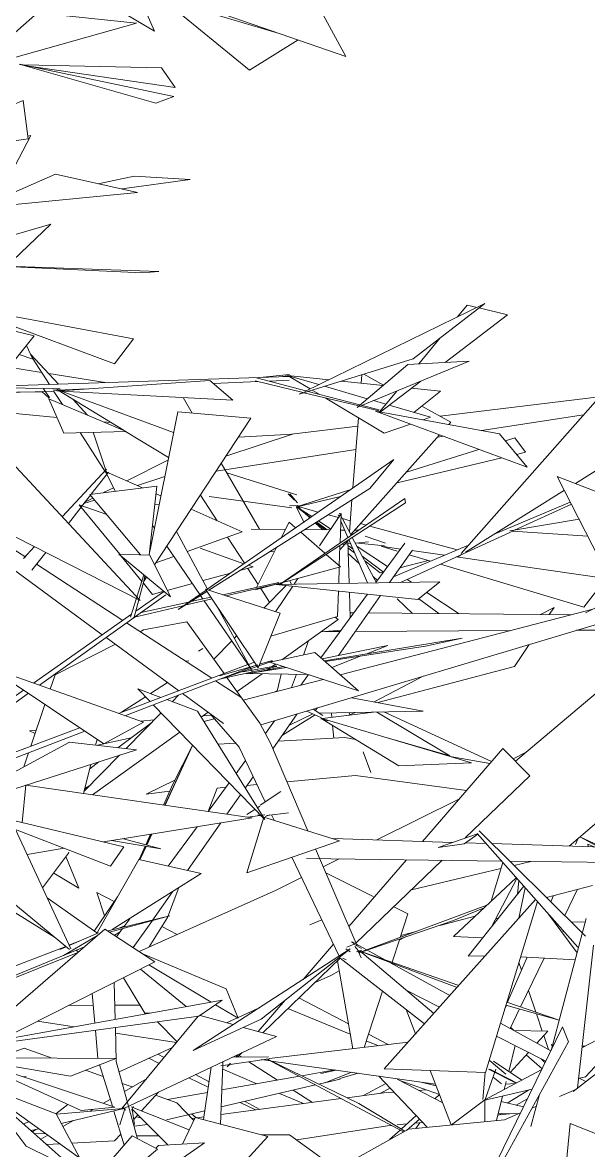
# Model space of a CAD drawing. Header units: millimetres. Extents: x 78096 to 288885, y -20632 to 149556.
# Drawn here: x 252566 to 252856, y 93722 to 94300 of the extents above; entities that cross this region are included whole.
import ezdxf

# ---------------------------------------------------------------- set-up
doc = ezdxf.new("R2010")
doc.units = ezdxf.units.MM
doc.layers.add('G-IMPT', color=8, linetype='Continuous', lineweight=9)
doc.layers.add('L-PLNT', color=71, linetype='Continuous', lineweight=9)

# ---------------------------------------------------------------- blocks, each defined once
blk = doc.blocks.new('ZZ-V - Tree Broadleaf 1 - 3dtree rotund SIMPLU-4826059-TOMH A-A')
at = {"layer": 'G-IMPT'}
for p, q in [((26859.28, 94210.84), (26886.11, 94222.71)), ((26928.1, 94213.3), (26886.11, 94222.71)), ((26926.42, 94221.73), (26907.93, 94217.82)), ((26955.11, 94219.95), (26920.05, 94215.11)), ((26926.42, 94221.73), (26955.11, 94219.95)), ((26928.1, 94213.3), (26865.25, 94207.16)), ((26873.26, 94130.54), (26887.66, 94115.12)), ((26874.23, 94128.48), (26882.91, 94114.96)), ((26862.22, 94123.8), (26878.96, 94121.12)), ((26882.6, 94120.54), (26911.53, 94115.92)), ((27043.08, 94119.91), (27042.74, 94115.63)), ((27044.08, 94120.22), (27054.17, 94114.65)), ((27172.01, 94116.78), (27093.92, 94028.39)), ((26885.24, 94111.33), (26889.57, 94104.59)), ((26951.41, 94108.24), (26956.03, 94100.29)), ((27164.71, 94108.52), (27083.18, 94098.63)), ((27229.54, 94112.31), (27152.44, 94064.2)), ((26825.28, 94103.83), (26886.77, 94098.04)), ((26895.03, 94107.23), (26902.52, 94099.22)), ((27073.7, 94103.86), (27088.64, 94095.62)), ((27041.33, 94097.9), (27038.46, 94061.94)), ((27104.4, 94091.39), (27156.65, 94099.39)), ((26910.48, 94095.81), (26914.42, 94095.44)), ((27040.98, 94093.51), (27006.99, 94089.39)), ((27088.64, 94095.62), (27087.58, 94094.43)), ((26898.78, 94090.23), (26911.73, 94070.06)), ((26905.41, 94090.41), (26912.48, 94068.9)), ((27007.44, 94089.54), (26973.4, 94078.18)), ((26979.82, 94087.96), (27007.44, 94089.54)), ((27082.85, 94089.11), (27037.37, 94037.96)), ((27081.79, 94087.92), (27084.81, 94088.39)), ((27121.44, 94087.51), (27116.67, 94086.01)), ((27121.44, 94087.51), (27126.83, 94080.18)), ((26968.38, 94070.55), (27040.02, 94081.53)), ((27102.94, 94081.68), (27065.85, 94070)), ((27126.83, 94080.18), (27122.32, 94079.1)), ((26943.7, 94076.14), (26922.61, 94065.5)), ((26970.99, 94074.53), (26990.6, 94040.78)), ((27114.79, 94077.3), (27061.11, 94064.46)), ((26912.19, 94071.52), (26889.5, 94047.14)), ((26913.24, 94070.04), (26904.39, 94058.71)), ((26916.64, 94060.23), (26911.65, 94070.33)), ((26930.6, 94061.97), (26912.06, 94070.16)), ((26942.02, 94067.71), (26928.11, 94063.07)), ((27009.75, 94058.39), (26973.87, 94069.58)), ((27143.17, 94067.83), (27184.7, 94051.57)), ((27143.17, 94067.83), (27173.41, 94008.39)), ((26915.75, 94062.03), (26910.73, 94059.5)), ((26904, 94058.21), (26899.39, 94052.31)), ((26905.24, 94056.73), (26900.67, 94054.42)), ((26940.03, 94057.8), (26937.6, 94058.88)), ((26960.31, 94058.27), (26968.82, 94045.08)), ((27007.16, 94051.64), (26964.8, 94057.55)), ((27008.51, 94055.68), (27005.29, 94058.93)), ((27010.08, 94054.33), (27006.07, 94058.82)), ((27036.94, 94060.89), (27009.61, 94052.27)), ((27032.13, 94057.54), (27009.86, 94052.21)), ((27146.81, 94060.69), (27096.13, 94029.07)), ((26899.19, 94052.06), (26892.68, 94043.72)), ((26918.95, 94027.92), (26898.15, 94053.33)), ((26912.34, 94048.25), (26898.15, 94053.33)), ((26906.09, 94055.72), (26900.63, 94053.89)), ((26981.77, 94039.37), (26955.51, 94050.97)), ((27010.04, 94052.85), (27005.97, 94052.74)), ((27010.46, 94052.94), (27008.21, 94052.69)), ((27016.75, 94046.82), (27009.44, 94052.31)), ((27013.34, 94044.45), (27009.62, 94052.01)), ((27010.35, 94052.19), (27011.56, 94051.07)), ((27020.65, 94049.54), (27010.37, 94052.33)), ((27017.36, 94047.25), (27010.99, 94051.45)), ((27037.97, 94055.86), (27036.65, 94039.32)), ((27149.86, 94054.69), (27110.51, 94038.04)), ((27150.43, 94053.57), (27121.32, 94040.25)), ((27013.51, 94049.25), (27016.39, 94046.58)), ((27027.07, 94040.84), (27020.77, 94044.99)), ((27021.38, 94032.28), (27032.37, 94048.81)), ((27030.99, 94046.73), (27025.77, 94048.15)), ((27030.86, 94048.11), (27031.45, 94046.76)), ((27031.57, 94049.04), (27037.6, 94037.63)), ((27031.87, 94033.71), (27032.37, 94048.81)), ((27032.24, 94044.93), (27035.91, 94036.48)), ((27037.11, 94045.07), (27033.09, 94046.16)), ((27118.94, 94039.85), (27154.35, 94045.86)), ((26953.57, 94029.31), (26981.77, 94039.37)), ((27003.86, 94040.64), (26986.34, 94040.83)), ((27026.77, 94040.39), (27013.7, 94040.53)), ((27019.18, 94043.99), (27023.01, 94040.43)), ((27024.29, 94040.41), (27019.48, 94044.18)), ((27025.3, 94040.4), (27019.91, 94044.45)), ((27034.25, 94040.3), (27032.09, 94040.33)), ((27041.37, 94040.23), (27039.4, 94040.25)), ((27045.23, 94042.87), (27042.41, 94043.63)), ((27091.94, 94030.18), (27047.08, 94042.37)), ((27120.75, 94039.99), (27062.78, 94013.46)), ((27158.76, 94037.19), (27120.25, 94039.76)), ((26858.11, 94034.63), (26870.83, 94026.36)), ((26974.25, 94036.69), (26982.92, 94023.27)), ((27031.75, 94030.17), (27035.81, 94034.83)), ((27037.27, 94033.35), (27032.41, 94032.86)), ((27036.53, 94013.05), (27035.81, 94034.83)), ((27036.37, 94035.42), (27046.01, 94013.2)), ((27038.15, 94036.58), (27050.46, 94013.27)), ((27054.72, 94032.21), (27039.66, 94033.73)), ((27046.39, 94034.27), (27039.73, 94033.6)), ((27055.18, 94033.56), (27044.81, 94037.24)), ((27064.99, 94033.56), (27050.25, 94013.44)), ((26854.13, 94027.68), (26910.03, 93986.7)), ((26875.25, 94031.85), (26869.59, 94025.76)), ((26881.08, 94028.87), (26873.91, 94019.7)), ((26982.62, 94023.06), (26960.2, 94031.1)), ((26998.28, 94029.4), (26995.68, 94029.14)), ((27031.48, 94021.98), (27031.82, 94032.28)), ((27039.31, 94028.63), (27035.93, 94031.29)), ((27036.03, 94028.33), (27041.76, 94023)), ((27038.51, 94030.48), (27036.12, 94032.28)), ((27056.24, 94021.61), (27040.62, 94031.91)), ((27061.11, 94029.55), (27052.87, 94032.03)), ((27062.83, 94030.61), (27052.87, 94032.03)), ((27068.95, 94030.09), (27057.22, 94013.37)), ((27096.89, 94032.28), (27059.33, 94016.38)), ((27078.27, 94024.4), (27067.27, 94027.7)), ((27085.35, 94027.4), (27068.72, 94029.77)), ((27094.06, 94027.78), (27092.54, 94026.83)), ((26876.32, 94022.78), (26920.48, 93994.04)), ((26930.47, 94013.85), (26919.77, 94026.92)), ((26937.51, 94023.59), (26946.65, 94026.85)), ((26987.26, 94021.4), (26984.82, 94022.27)), ((27054.14, 94018.75), (27043.25, 94026.93)), ((27052.43, 94018.35), (27044.49, 94024.57)), ((27077.06, 94024.76), (27062.56, 94020.99)), ((27156.73, 94000.82), (27083.35, 94022.87)), ((27168.25, 94015.57), (27091.36, 94026.54)), ((26961.68, 94014.42), (26975.71, 94018.25)), ((26980.52, 94019.56), (26987.26, 94021.4)), ((26984.6, 94020.67), (26989.89, 94012.49)), ((27031.18, 94012.97), (27031.46, 94021.3)), ((27048.76, 94016.5), (27050.98, 94014.43)), ((27054.09, 94018.78), (27052.43, 94018.35)), ((26935.78, 94007.36), (26931.09, 94013.1)), ((26943.34, 94009.42), (26956.19, 94012.92)), ((26991.23, 94010.41), (26995.79, 94003.35)), ((27004.2, 94011.93), (26992.85, 94000.35)), ((26998.86, 93998.41), (27007.61, 94011.56)), ((27005.93, 94014.39), (27006.97, 94012.6)), ((27008.31, 94012.62), (27010.27, 94015.56)), ((27068.47, 94013.55), (27066.21, 94015.03)), ((27156.73, 94000.82), (27168.25, 94015.57)), ((26935.78, 94007.36), (26941.54, 94008.93)), ((27045.89, 94007.49), (27022, 93974.87)), ((27030.62, 93996), (27031.05, 94009.07)), ((27052.59, 94006.78), (27031, 93976.03)), ((27037.11, 93995.49), (27036.68, 94008.47)), ((27061.11, 94005.01), (27069.06, 93997.62)), ((27082.44, 93997.5), (27072.24, 94005.16)), ((27092.95, 93997.4), (27076.27, 94008.4)), ((27161.4, 93999.77), (27032.01, 93966.11)), ((27134.66, 93997.02), (27141.5, 94000.61)), ((27139.06, 93996.98), (27141.5, 94000.61)), ((27169.12, 94003.64), (27157.71, 93997.92)), ((26922.45, 93992.76), (26966.09, 93964.36)), ((26931.19, 93989.16), (26953.38, 93993.23)), ((26953.38, 93993.23), (26972.45, 93966.75)), ((27177.9, 93996.4), (26991.21, 93940.45)), ((26996.37, 93985.91), (27030.62, 93996)), ((27030.87, 93994.48), (27001.98, 93973.88)), ((27030.87, 93994.48), (27029.28, 93995.6)), ((27038.87, 93997.9), (27037.03, 93997.92)), ((27150.27, 93996.87), (27046.31, 93997.83)), ((26929.39, 93988.24), (26931.19, 93989.16)), ((27021.95, 93988.12), (27032.4, 93989.07)), ((27031.89, 93988.37), (27024.34, 93988.33)), ((27119.23, 93988.8), (27039.69, 93988.41)), ((27180.41, 93989.1), (27153.09, 93988.96)), ((26885.81, 93966.05), (26916.73, 93981.79)), ((26912, 93985.26), (26949.18, 93958)), ((26976.33, 93983.5), (26967.14, 93974.12)), ((26978.89, 93986.11), (26977.73, 93984.93)), ((27013.06, 93976.27), (27015.75, 93983.7)), ((27121.25, 93970.4), (27128.82, 93981.69)), ((26961.6, 93979.68), (26959.36, 93978.29)), ((27121.76, 93921.93), (27186.68, 93976.71)), ((26952.63, 93973.11), (26954.43, 93973.23)), ((26995.99, 93969.6), (26994.64, 93968.64)), ((26998.85, 93971.64), (26997.05, 93970.36)), ((27121.25, 93970.4), (27051.19, 93951.9)), ((26883.35, 93958.82), (26885.81, 93966.05)), ((26973.92, 93964.71), (26990.68, 93941.44)), ((26991.88, 93966.67), (26979.08, 93957.54)), ((27023.18, 93963.81), (26982.24, 93953.16)), ((26999.72, 93957.71), (27001.61, 93966.54)), ((27007.05, 93959.61), (27009.51, 93966.43)), ((27015.67, 93966.23), (27011.72, 93960.83)), ((27049.41, 93952.23), (27074.48, 93965.4)), ((26928.26, 93958.93), (26939.99, 93954.55)), ((26928.26, 93958.93), (26934.51, 93952.49)), ((26934.68, 93956.53), (26943.46, 93962.19)), ((26968.09, 93963.06), (26981.03, 93954.64)), ((26998.16, 93957.3), (26999.81, 93958.14)), ((27149.28, 93878.41), (27246.12, 93961.67)), ((26919.88, 93946.98), (26932.16, 93954.91)), ((26943.03, 93953.41), (26958.89, 93947.49)), ((26949.14, 93955.76), (26945.82, 93952.37)), ((26951.17, 93956.54), (26972.06, 93941.22)), ((27037.83, 93954.42), (27074.42, 93947.51)), ((26873.38, 93929.51), (26880.67, 93950.94)), ((26940.2, 93946.64), (26922.24, 93928.32)), ((26936.18, 93950.77), (26993.24, 93892.04)), ((26958.89, 93947.49), (26993.24, 93892.04)), ((26964.24, 93946.96), (26960.76, 93944.48)), ((27022.33, 93944.14), (27014.8, 93947.52)), ((27023.04, 93945.23), (27018.07, 93948.5)), ((27020.37, 93949.19), (27019.09, 93947.82)), ((27021.22, 93946.42), (27074.42, 93947.51)), ((27049.06, 93946.99), (27022.82, 93943.74)), ((27027.54, 93946.55), (27027.73, 93944.35)), ((27039.58, 93946.8), (27036.37, 93945.42)), ((27036.57, 93946.74), (27037.01, 93945.5)), ((27050.74, 93947.03), (27088.14, 93924.69)), ((27109.55, 93921.73), (27054.37, 93947.1)), ((26918.05, 93928.8), (26935.39, 93941.73)), ((26929.55, 93942.39), (26936.64, 93943)), ((26961.74, 93945.18), (26965.83, 93945.53)), ((26967.57, 93943.52), (26962.12, 93942.29)), ((26965.21, 93946.25), (26980.09, 93929.08)), ((26990.68, 93941.44), (26996.23, 93931.12)), ((26998.36, 93942.59), (26993.58, 93936.05)), ((27009.97, 93946.07), (26997.46, 93928.25)), ((27002.32, 93935.17), (27019.1, 93945.59)), ((27005.99, 93940.4), (27017.9, 93946.13)), ((27021.95, 93943.63), (27025.66, 93942.56)), ((27021.98, 93943.98), (27099.23, 93921.04)), ((27061.98, 93919.46), (27023.1, 93943.3)), ((26872.69, 93937.46), (26876.19, 93937.77)), ((26872.69, 93937.46), (26875.63, 93936.11)), ((26949.85, 93936.7), (26904.96, 93904.68)), ((27028.07, 93940.25), (27028.62, 93933.72)), ((26906.64, 93930.12), (26907.38, 93933.05)), ((26924.9, 93933.91), (26907.59, 93930.01)), ((26942.11, 93899.31), (26956.34, 93929.86)), ((26942.22, 93899.3), (26956.34, 93929.86)), ((26956.34, 93929.86), (26946.21, 93910.16)), ((26969.38, 93930.56), (26978.39, 93931.04)), ((26980.09, 93929.08), (26993.48, 93901.11)), ((26996.23, 93931.12), (27015.4, 93886.19)), ((27000.24, 93932.21), (27034.28, 93934.03)), ((27034.28, 93934.03), (27039.86, 93933.02)), ((27055.46, 93934.04), (27088.14, 93924.69)), ((26869.82, 93919.03), (26872.25, 93926.17)), ((26918.93, 93924.94), (26900.65, 93906.29)), ((27043.76, 93926.65), (27047.56, 93916.07)), ((27115.33, 93928.42), (27074.1, 93880.77)), ((27088.3, 93924.29), (27108.59, 93920.63)), ((27129.18, 93914.43), (27115.33, 93928.42)), ((27120.53, 93923.16), (27127.24, 93926.56)), ((26900.41, 93905.33), (26904.15, 93920.22)), ((26903.6, 93918.03), (26908.32, 93921.55)), ((26983.4, 93922.16), (26978.62, 93915.64)), ((27061.98, 93919.46), (27099.23, 93921.04)), ((26932.48, 93905.01), (26947.21, 93912.1)), ((26987.37, 93913.87), (26983.31, 93908.08)), ((27004.68, 93911.33), (27039.84, 93914.5)), ((27039.84, 93914.5), (27096.62, 93906.8)), ((27129.18, 93914.43), (27096.02, 93882.53)), ((26868.97, 93890.48), (26870.94, 93909.59)), ((26986.76, 93892.86), (26870.94, 93909.59)), ((26900.99, 93907.64), (26904.1, 93909.81)), ((26944.57, 93906.48), (26932.48, 93905.01)), ((26941.41, 93899.41), (26946.21, 93910.16)), ((26975.05, 93910.76), (26964.32, 93896.1)), ((26964.33, 93896.13), (26968.93, 93908.09)), ((26968.93, 93908.09), (26973.39, 93908.5)), ((26984.29, 93909.48), (26989.26, 93909.93)), ((26990.9, 93899.4), (27001.51, 93906.41)), ((26980.94, 93904.71), (26973.92, 93894.72)), ((27050.72, 93881.5), (27093, 93902.61)), ((26984.18, 93894.5), (26988.25, 93897.18)), ((26984.54, 93893.26), (26993.35, 93894.43)), ((26989.54, 93898.02), (26990.78, 93898.83)), ((26991.91, 93893.58), (26989.81, 93894.47)), ((26993.41, 93893.52), (26995.96, 93894.41)), ((26994.27, 93893.99), (27005.4, 93895.46)), ((26996.74, 93894.31), (26998.03, 93891.61)), ((26910.65, 93880.5), (26986.76, 93892.86)), ((26970.8, 93890.27), (26953.66, 93865.85)), ((26984.18, 93864.74), (26992.84, 93893.24)), ((27031.53, 93881.14), (26992.84, 93893.24)), ((26932.29, 93879.01), (26934.7, 93884.41)), ((26932.61, 93878.93), (26935.21, 93884.49)), ((26932.79, 93878.88), (26935.39, 93884.52)), ((26958.59, 93888.29), (26943.81, 93868.1)), ((27154.69, 93883.06), (27163.23, 93878.45)), ((27164.36, 93878.72), (27154.81, 93883.17)), ((26871.46, 93874.14), (26890.52, 93877.23)), ((26940.01, 93876.89), (26914.74, 93881.17)), ((26920.87, 93882.16), (26940.01, 93876.89)), ((26928.93, 93871.49), (26931.95, 93878.25)), ((26929.13, 93871.44), (26932.27, 93878.2)), ((26929.47, 93871.7), (26932.46, 93878.17)), ((26984.18, 93864.74), (27031.53, 93881.14)), ((27089.5, 93880.28), (27028.12, 93882.21)), ((27106.61, 93879.75), (27096.13, 93880.08)), ((27264.73, 93874.79), (27109.7, 93879.65)), ((27152.53, 93879.23), (27153.87, 93882.36)), ((27158.88, 93879.4), (27162.15, 93878.01)), ((27158.88, 93879.4), (27159.02, 93878.11)), ((26879.42, 93856.92), (26892.7, 93874.7)), ((26898.07, 93856.74), (26891.41, 93872.96)), ((26892.7, 93874.7), (26892.84, 93875.26)), ((27007.1, 93872.68), (27031.36, 93822.02)), ((27114.63, 93870.69), (27014.71, 93872.09)), ((27019.35, 93876.92), (27040.57, 93827.18)), ((27023.25, 93867.79), (27031.41, 93871.86)), ((27065.97, 93871.37), (27036.33, 93837.12)), ((27084.16, 93871.12), (27039.97, 93828.59)), ((27068.43, 93855.98), (27114.3, 93866.85)), ((27250.02, 93868.79), (27118.81, 93870.63)), ((27121.02, 93868.45), (27129.59, 93870.48)), ((26885.13, 93864.56), (26898.07, 93856.74)), ((26999.05, 93855.71), (27012.11, 93862.23)), ((27048.76, 93852.59), (27024.55, 93864.73)), ((26911.19, 93842.62), (26907.23, 93854.53)), ((26916.15, 93849.89), (26907.23, 93854.53)), ((26928.91, 93824.37), (26999.05, 93855.71)), ((26946.04, 93854.99), (26935.93, 93840.6)), ((26943.45, 93841.71), (26949.34, 93857.07)), ((27137.59, 93852.05), (27161.3, 93858.25)), ((27147, 93842.74), (27153.53, 93856.21)), ((26857.29, 93849.19), (26885.54, 93831.77)), ((26881.79, 93851.8), (26907.3, 93833.87)), ((26905.9, 93834.85), (26917.83, 93852.35)), ((27107.15, 93848.11), (27042.71, 93824.11)), ((27139.86, 93849.8), (27141.24, 93853)), ((27066.64, 93843.63), (27059.38, 93847.27)), ((27066.64, 93843.63), (27062.68, 93831.54)), ((27082.97, 93837.76), (27101.17, 93842.52)), ((27090.02, 93840.16), (27105.64, 93846.7)), ((26919.05, 93836.49), (26921.43, 93837.55)), ((26924.09, 93841.17), (26921.01, 93836.97)), ((26935.72, 93840.29), (26925.92, 93826.33)), ((26934.12, 93826.7), (26943.45, 93841.71)), ((26948.39, 93833.07), (26940.6, 93837.13)), ((27022.45, 93840.63), (27016.38, 93838.04)), ((27090.02, 93840.16), (27042.73, 93824.09)), ((27157.56, 93839.58), (27150.33, 93839.44)), ((26916.26, 93832.64), (26919.21, 93834.51)), ((26920.4, 93836.14), (26917.33, 93831.94)), ((27062.43, 93830.78), (27058.5, 93818.81)), ((27062.22, 93830.15), (27065.45, 93831.81)), ((27063, 93832.54), (27070.88, 93834.6)), ((27146.58, 93834.59), (27145.4, 93834.34)), ((26896.52, 93825), (26897.87, 93824.17)), ((26956.62, 93773.54), (27037.07, 93825.73)), ((26991.36, 93789.71), (27037.07, 93825.73)), ((27028.48, 93828.05), (27012.91, 93810.05)), ((27034.91, 93825.66), (27037.02, 93824.22)), ((27035.39, 93826.6), (27039.02, 93828.08)), ((27039.07, 93828.42), (27037.67, 93829.35)), ((27055.19, 93819.96), (27038.43, 93829.16)), ((27039.33, 93827.9), (27042.78, 93825.91)), ((27039.38, 93826.92), (27042.09, 93823.63)), ((27043.07, 93824.96), (27040.21, 93824.2)), ((26897.56, 93823.91), (26831.16, 93797.3)), ((27031.96, 93820.89), (26992.32, 93782.74)), ((27038.34, 93774.52), (27030.56, 93819.54)), ((27031.87, 93820.96), (27075.17, 93787.26)), ((27035.08, 93820.1), (27033.3, 93821.01)), ((27091.84, 93805.94), (27041.21, 93824.79)), ((27092.76, 93806.96), (27041.22, 93824.8)), ((27041.34, 93824.22), (27042.63, 93821.12)), ((27041.56, 93824.85), (27042.09, 93823.63)), ((27041.94, 93824.75), (27079.94, 93792.61)), ((27117.71, 93798.31), (27127.68, 93821.47)), ((27124.35, 93796.02), (27136.44, 93820.96)), ((27027.06, 93812.1), (27031.45, 93814.36)), ((27088.2, 93801.85), (27057.31, 93818.79)), ((27123.46, 93818.73), (27124.81, 93814.8)), ((26916.19, 93808.54), (26916.64, 93789.58)), ((27019.03, 93808.45), (27027.06, 93812.1)), ((26904.83, 93802.81), (26906.17, 93787.7)), ((27053.65, 93804.01), (27044.21, 93775.21)), ((27082.82, 93795.83), (27066.06, 93804.35)), ((27128.39, 93804.35), (27132.17, 93793.31)), ((26905.37, 93796.79), (26892.83, 93796.75)), ((26929.45, 93796.85), (26916.47, 93796.82)), ((27003.76, 93799.48), (26989.85, 93783.41)), ((27036.12, 93787.33), (27010.81, 93800.53)), ((27116.13, 93794.64), (27117.07, 93796.83)), ((27116.82, 93796.9), (27144.15, 93789.09)), ((27144.16, 93789.16), (27117.29, 93798.46)), ((26920.13, 93743.87), (26959.2, 93791.19)), ((26977.17, 93786.87), (26960.2, 93791.49)), ((26973.72, 93787.81), (26990.15, 93795.29)), ((27005.12, 93795.06), (27037.04, 93782.03)), ((27070.61, 93782.16), (27065.75, 93794.59)), ((27118.99, 93784.96), (27123.81, 93794.9)), ((27132.48, 93792.42), (27135.5, 93783.59)), ((27186.6, 93791.33), (27155.82, 93774.9)), ((27157.72, 93760.2), (27186.6, 93791.33)), ((26895.68, 93785.81), (26876.9, 93788.72)), ((26916.74, 93785.4), (26917.15, 93768.05)), ((26948.33, 93778.02), (26938.33, 93788.34)), ((26956.62, 93773.54), (26991.36, 93789.71)), ((26999.29, 93780.84), (26982.27, 93785.48)), ((27139.94, 93773.46), (27114.02, 93787.69)), ((27120.78, 93783.98), (27119.27, 93785.54)), ((26906.5, 93784.01), (26907.78, 93769.59)), ((26948.07, 93777.7), (26916.8, 93782.54)), ((26999.29, 93780.84), (26921.07, 93743.95)), ((27056.57, 93776.67), (27046.42, 93781.96)), ((27137.33, 93768.11), (27111.98, 93781)), ((27138.33, 93783.55), (27121.07, 93783.82)), ((27138.33, 93783.55), (27132.75, 93777.41)), ((27136.29, 93781.3), (27138.75, 93774.12)), ((26856.56, 93769.8), (26870.03, 93774.84)), ((26870.03, 93774.84), (26884.37, 93769.69)), ((26918.63, 93762.71), (26945.97, 93775.17)), ((27066.78, 93777.87), (26995.54, 93769.47)), ((27045.33, 93778.64), (27051.61, 93776.08)), ((27121.55, 93776.14), (27118.29, 93762.88)), ((27140.28, 93776.87), (27140.58, 93775.69)), ((27155.93, 93775.9), (27157.5, 93775.8)), ((26917.15, 93768.05), (26928.14, 93728.38)), ((26933.85, 93769.65), (26939.25, 93767.03)), ((26938.54, 93771.78), (26941.74, 93770.04)), ((26995.59, 93769.37), (26970.71, 93765.83)), ((26971.88, 93767.92), (26971.83, 93766.57)), ((26995.12, 93770.44), (26976.82, 93770.24)), ((26979.59, 93771.55), (26978.47, 93770.26)), ((26981.75, 93772.57), (26979.36, 93770.27)), ((26980.18, 93771.05), (26981.36, 93770.29)), ((26985.12, 93767.88), (26999.83, 93758.45)), ((26991.38, 93768.98), (26996.25, 93768.29)), ((27064.46, 93731.93), (26994.21, 93769.42)), ((27041.42, 93746.5), (26994.96, 93769.08)), ((26996.72, 93768.23), (27080.7, 93756.37)), ((27108.23, 93768.68), (27116.81, 93761.43)), ((27125, 93758.45), (27110.43, 93768.07)), ((27128.41, 93772.65), (27119.06, 93762.37)), ((27135.43, 93764.23), (27127.23, 93771.35)), ((27136.93, 93767.29), (27134.97, 93769.31)), ((26901.45, 93763.55), (26910.53, 93760.29)), ((26908.67, 93766.36), (26915.19, 93745.06)), ((26965.84, 93765.07), (26961.96, 93738.19)), ((26971.83, 93766.44), (26970.61, 93735.9)), ((26989.21, 93756.56), (26971.73, 93764.01)), ((26975.93, 93766.97), (26974.1, 93765.2)), ((26975.58, 93766.92), (26974.1, 93765.2)), ((27029.13, 93763.65), (27012.29, 93760.66)), ((27029.8, 93763.56), (27021.95, 93761.78)), ((27037.77, 93762.43), (27024.54, 93757.22)), ((27041.09, 93761.96), (27031.82, 93759.32)), ((27088.87, 93735.47), (27077.96, 93763.37)), ((27104.98, 93748.43), (27106.24, 93762.42)), ((27135.29, 93763.94), (27105.33, 93747.94)), ((27106.26, 93748.44), (27111.64, 93763.99)), ((27122.15, 93756.93), (27107.91, 93764.12)), ((27108.55, 93764.03), (27122.26, 93756.98)), ((26869.56, 93760.14), (26871.09, 93760.34)), ((26920.27, 93756.79), (26925.39, 93754.95)), ((26921.41, 93752.67), (26932.74, 93759.15)), ((26954.4, 93759.67), (26964.36, 93754.84)), ((26957.84, 93761.29), (26964.75, 93757.53)), ((27019.36, 93756), (26970.96, 93744.67)), ((27011.04, 93760.44), (26971.31, 93753.38)), ((27031.91, 93758.93), (27021.06, 93756.39)), ((27026.23, 93757.73), (27024.47, 93757.22)), ((27043.95, 93750.5), (27055.3, 93756.75)), ((27076.51, 93734.27), (27051.81, 93760.45)), ((27084.46, 93746.74), (27061.11, 93758.9)), ((27082.76, 93751.09), (27062.45, 93758.2)), ((27072.68, 93757.5), (27081.04, 93755.48)), ((27110.25, 93759.96), (27114.65, 93756.53)), ((27117.01, 93757.71), (27116.01, 93753.65)), ((27116.69, 93756.39), (27121.83, 93756.76)), ((27122.26, 93756.98), (27118.95, 93758.68)), ((27157.72, 93760.2), (27154.06, 93759.34)), ((27157.84, 93757.69), (27154.42, 93759.43)), ((26930.13, 93742.62), (26938.84, 93752.33)), ((26937.34, 93750.66), (26948.26, 93746.73)), ((26963.96, 93752.08), (26943.49, 93748.45)), ((27013.07, 93746.39), (27000.76, 93751.64)), ((27007.86, 93753.3), (27017.68, 93747.01)), ((27035.51, 93749.38), (27054.37, 93751.88)), ((27052.28, 93751.6), (27057.62, 93754.29)), ((27054.37, 93751.88), (27059.54, 93752.25)), ((27072.12, 93753.16), (27076.03, 93753.45)), ((27082.8, 93750.99), (27080.42, 93748.84)), ((27130.33, 93753.79), (27105.33, 93747.94)), ((27115.18, 93750.25), (27112.1, 93737.74)), ((27128.41, 93753.34), (27117.42, 93746.71)), ((26886.21, 93741.14), (26892.37, 93745.92)), ((26910.69, 93746.55), (26914.14, 93748.52)), ((26920.39, 93744.83), (26921.92, 93743.03)), ((26954.63, 93732.93), (26924.91, 93744.68)), ((26925.96, 93744.92), (26924.94, 93743.05)), ((26948.26, 93746.73), (26956.91, 93737.68)), ((26970.81, 93740.78), (27032.51, 93748.98)), ((26980.65, 93746.93), (26988.49, 93743.13)), ((26983.17, 93747.52), (26990.71, 93743.42)), ((27041.42, 93746.5), (27065.05, 93732.27)), ((27088.89, 93735.48), (27105.97, 93748.39)), ((27106.05, 93737.15), (27105.97, 93748.39)), ((27114.48, 93747.42), (27125.87, 93744.67)), ((27122.13, 93745.57), (27127.91, 93748.84)), ((26886.36, 93741.03), (26920.73, 93743.92)), ((26920.4, 93743.66), (26888.97, 93736.23)), ((26903.57, 93742.48), (26905.22, 93743.43)), ((26915.94, 93742.61), (26921.28, 93725.18)), ((26921.65, 93743.67), (26919.1, 93735.58)), ((26921.84, 93744), (26920.51, 93743.69)), ((26925.13, 93743.76), (26943.63, 93725.2)), ((26925.42, 93743.47), (26926.6, 93735.64)), ((26926.21, 93738.24), (26928.3, 93740.58)), ((26927.5, 93739.68), (26929.98, 93738.89)), ((26962.61, 93742.71), (26942.97, 93738.11)), ((26955.69, 93741.09), (26957.93, 93739.25)), ((26955.85, 93738.79), (26957.55, 93739.02)), ((26958.39, 93739.13), (26962.16, 93739.63)), ((27070.89, 93740.23), (27063.26, 93733.34)), ((27072.57, 93738.45), (27065.83, 93732.7)), ((27112.71, 93740.24), (27114.59, 93741.3)), ((27112.98, 93741.33), (27123.09, 93741.11)), ((27113.46, 93740.66), (27118.92, 93741.2)), ((26872.44, 93737.11), (26869.59, 93736)), ((26877.47, 93733.51), (26873.46, 93732.57)), ((26874.26, 93731.86), (26875.92, 93733.15)), ((26889.83, 93734.63), (26895.22, 93737.71)), ((26926.37, 93734.77), (26933.12, 93735.74)), ((27009.68, 93727.78), (27056.14, 93734.96)), ((27056.14, 93734.96), (27058.37, 93735.18)), ((27062.72, 93732.86), (27057.27, 93727.93)), ((27061.11, 93735.45), (27066.16, 93735.96)), ((27070.1, 93736.35), (27074.17, 93736.75)), ((27072.76, 93736.61), (27070.78, 93733.71)), ((26875.09, 93731.12), (26881.07, 93730.94)), ((26878.46, 93728.14), (26882.09, 93730.21)), ((26894.4, 93726.14), (26916.37, 93727.26)), ((26916.37, 93727.26), (26919.55, 93730.82)), ((26927.72, 93729.88), (26938.88, 93729.96)), ((26991.59, 93730.36), (27006.01, 93730.47)), ((27006.01, 93730.47), (27030.15, 93712.81)), ((26881.45, 93725.48), (26888.22, 93725.83))]:
    blk.add_line(p, q, dxfattribs=at)
blk = doc.blocks.new('ZZ-V - Tree Broadleaf 1 - 3dtree rotund SIMPLU-4826034-TOMH A-A')
at = {"layer": 'G-IMPT'}
for p, q in [((26936.71, 94295.93), (26904.62, 94315.01)), ((26936.71, 94295.93), (26929.62, 94312.41)), ((26876.82, 94305.43), (26846.23, 94278.56)), ((26927.6, 94300.05), (26876.82, 94305.43)), ((26985.54, 94276.05), (26943.59, 94310.19)), ((27000.64, 94294.85), (26954.54, 94308.45)), ((27034.91, 94282.95), (26968.1, 94306.14)), ((27021.1, 94308.13), (27034.91, 94282.95)), ((26927.6, 94300.05), (26852.45, 94278.86)), ((27010.39, 94291.46), (26985.54, 94276.05)), ((26867.53, 94278.84), (26870.82, 94278.36)), ((26867.57, 94279.07), (26946.66, 94262.54)), ((26937.48, 94259.02), (26869.26, 94278.59)), ((26940.43, 94277.17), (26869.68, 94278.79)), ((26871.37, 94278.28), (26947.33, 94267.12)), ((26940.43, 94277.17), (26947.33, 94267.12)), ((26869.5, 94260.39), (26853.41, 94253.85)), ((26872.06, 94240.8), (26869.5, 94260.39)), ((26937.48, 94259.02), (26946.66, 94262.54)), ((26858.87, 94214.69), (26873.4, 94242.48)), ((26871.87, 94242.24), (26873.4, 94242.48)), ((26872.06, 94240.8), (26793.21, 94229.36)), ((26883.6, 94197.1), (26838.31, 94153.88)), ((26883.6, 94197.1), (26852.9, 94188.19)), ((26860.92, 94175.45), (26930.53, 94172.11)), ((26939.02, 94172.87), (26861.02, 94175.55)), ((26939.02, 94172.87), (26930.53, 94172.11)), ((26926.1, 94138.3), (26839.35, 94154.53)), ((27106.04, 94156.36), (27013.79, 94111.36)), ((27106.04, 94156.36), (27069.26, 94128.01)), ((27097.05, 94155.64), (27092.04, 94149.53)), ((27097.05, 94155.64), (27102.09, 94154.43)), ((26826.21, 94151.52), (26875.09, 94139.82)), ((26916.24, 94125.5), (26838.63, 94154.37)), ((27085.74, 94126.18), (27117.75, 94150.64)), ((27103.19, 94154.16), (27117.75, 94150.64)), ((26854.35, 94114), (26875.09, 94139.82)), ((26916.24, 94125.5), (26926.1, 94138.3)), ((27083.22, 94138.77), (27072.31, 94125.47)), ((26874.49, 94127.93), (26871.17, 94134.95)), ((26874.49, 94127.93), (26867.37, 94130.21)), ((27010.95, 94109.97), (27069.26, 94128.01)), ((27097.99, 94126.84), (27042.47, 94103.96)), ((27066.62, 94125.16), (27097.99, 94126.84)), ((27006.02, 94120.01), (26990.8, 94118.58)), ((27066.62, 94125.16), (27040.6, 94103.19)), ((26839.12, 94113.49), (27005.65, 94119.08)), ((26965.15, 94116.97), (26888.29, 94111.72)), ((26965.15, 94116.97), (26976.88, 94106.9)), ((26966.96, 94115.42), (26989.75, 94116.39)), ((27012.93, 94110.81), (26988.29, 94116.74)), ((27014.35, 94111.72), (26989.06, 94118.37)), ((26995.64, 94116.64), (27005.84, 94117.07)), ((27006.22, 94119.6), (27002.62, 94118.98)), ((27004.93, 94119.56), (27020.98, 94114.86)), ((27016.5, 94112.68), (27005.01, 94119.52)), ((27008.21, 94117.69), (27005.05, 94119.49)), ((27005.05, 94119.49), (27026.05, 94117.34)), ((27023.96, 94113.99), (27045.82, 94107.6)), ((27032.59, 94116.67), (27053.97, 94114.48)), ((27052.5, 94100.78), (27073.27, 94116.65)), ((26836.74, 94110.48), (26885.19, 94111.33)), ((26879.27, 94111.16), (26836.74, 94110.48)), ((26884.57, 94112.81), (26837.91, 94113.51)), ((26885.19, 94111.33), (26839.01, 94110.41)), ((26882.73, 94107.84), (26879.11, 94111.31)), ((26882.95, 94108.18), (26879.99, 94112.67)), ((26884.07, 94111.24), (26880.83, 94111.19)), ((26888.41, 94112.62), (26884.64, 94112.66)), ((26888.44, 94112.26), (26884.97, 94111.86)), ((26886.66, 94112.32), (26946.53, 94090.24)), ((26886.82, 94111.62), (26888.24, 94111.55)), ((26921.22, 94091.3), (26887.04, 94112.1)), ((26887.44, 94112.04), (26901.88, 94112.65)), ((26888.85, 94111.52), (26976.88, 94106.9)), ((27012.75, 94110.85), (27010.95, 94109.97)), ((27041.48, 94103.93), (27013.33, 94110.71)), ((27042.07, 94104.43), (27015.57, 94111.4)), ((27021.08, 94109.95), (27017.59, 94112.03)), ((27060.9, 94111.55), (27052.12, 94100.85)), ((27068.48, 94112.99), (27083.36, 94111.47)), ((27069.61, 94100.64), (27083.36, 94111.47)), ((26890.26, 94090.01), (26882.66, 94107.49)), ((26922.28, 94090.86), (26882.66, 94107.49)), ((27054.53, 94090.05), (27024.21, 94108.09)), ((27042.06, 94103.79), (27040.6, 94103.19)), ((27051.7, 94101.47), (27041.9, 94103.83)), ((27051.89, 94101.85), (27043.23, 94104.13)), ((27049.02, 94106.66), (27055.36, 94104.8)), ((27057.1, 94104.3), (27078.19, 94098.12)), ((26948.67, 94100.92), (26934.32, 94029.26)), ((26986.21, 94097.68), (26936.8, 94022.51)), ((26948.67, 94100.92), (26986.21, 94097.68)), ((27127.7, 94072.53), (27050.11, 94101.22)), ((27050.11, 94101.22), (27113.64, 94089.71)), ((27074.38, 94096.82), (27078.19, 94098.12)), ((26890.26, 94090.01), (26922.28, 94090.86)), ((26943.97, 94077.47), (26921.97, 94090.85)), ((27054.53, 94090.05), (27067.94, 94094.62)), ((26853.93, 94085.35), (26929.51, 94004.15)), ((27127.7, 94072.53), (27113.64, 94089.71)), ((27059.36, 94076.5), (26963.59, 94009.8)), ((27047.1, 94061.64), (27059.36, 94076.5)), ((26929.51, 94004.15), (26811.76, 94064.26)), ((26938.04, 94062.89), (26903.66, 94058.62)), ((26938.04, 94062.89), (26934.11, 94027.37)), ((26929.63, 94027.59), (26903.66, 94058.62)), ((27047.1, 94061.64), (26964.58, 94009.48)), ((27065.06, 94056.47), (27001.16, 94012.65)), ((27065.06, 94056.47), (27065.36, 94054.22)), ((26937.01, 94053.62), (26939.14, 94053.35)), ((27065.36, 94054.22), (27001.02, 94012.5)), ((26935.8, 94042.69), (26936.74, 94041.33)), ((26948, 94039.55), (26964.02, 94010.11)), ((27005.75, 94044.43), (27001.74, 94036.37)), ((27009.11, 94041.5), (27005.75, 94044.43)), ((27024.13, 94028.4), (27011.69, 94039.25)), ((26945.03, 94006.05), (26918.55, 94027.93)), ((26934.34, 94027.45), (26918.55, 94027.93)), ((26945.03, 94006.05), (26934.34, 94027.45)), ((26943.08, 94032.06), (26960.02, 94007.32)), ((26999.28, 94031.41), (26989.11, 94010.93)), ((27032.07, 94021.47), (27024.73, 94027.87)), ((27032.07, 94021.47), (27002.49, 94013.46)), ((26931.35, 94017.35), (26924.53, 93995.6)), ((26932.08, 94016.75), (26926.35, 93995.6)), ((26931.85, 94016.94), (26931.29, 94014.13)), ((26932.69, 94016.25), (26931.42, 94014.32)), ((27001.1, 93997.69), (26962.95, 94010.01)), ((26989.85, 93969.69), (26962.95, 94010.01)), ((27000.42, 94013.38), (26971.72, 94007.17)), ((27000.56, 94013), (26973.35, 94006.65)), ((27002.24, 94013.39), (26988.48, 94009.66)), ((26999.07, 94012.47), (27082.97, 94013.77)), ((27071.71, 94004.74), (26999.07, 94012.47)), ((27071.71, 94004.74), (27082.97, 94013.77)), ((26942.58, 94007.21), (26877.87, 93960.76)), ((26941.34, 94008.71), (26927.21, 93998.78)), ((26963.68, 94008.91), (26948.88, 93999.56)), ((26966.29, 94005), (26952.34, 94001.75)), ((26963.25, 94009.56), (26952.41, 94002.02)), ((26965.71, 94005.87), (26955.32, 94003.63)), ((26960.37, 94006.82), (26961.62, 94004.99)), ((26951.94, 94001.65), (26925.78, 93995.55)), ((26954.16, 94003.38), (26929.95, 93998.15)), ((26951.86, 94001.64), (26948.88, 93999.56)), ((26962.26, 94004.06), (26985.92, 93969.51)), ((26969.07, 94000.83), (26986.91, 93968.06)), ((26925.05, 93997.25), (26874.74, 93961.88)), ((27001.1, 93997.69), (26989.85, 93969.69)), ((27022.63, 93974.32), (27056.36, 93981.18)), ((27094.49, 93984.87), (27023.87, 93973.24)), ((27045.13, 93976.74), (27056.36, 93981.18)), ((27094.49, 93984.87), (27075.61, 93980.9)), ((26995.95, 93972.57), (27018.96, 93977.54)), ((27041.29, 93957.98), (27018.96, 93977.54)), ((27075.61, 93980.9), (27024.23, 93972.92)), ((27027.73, 93969.86), (27042.74, 93975.79)), ((26852.87, 93969.55), (26910.85, 93930.73)), ((26931.2, 93941.8), (26853.14, 93969.56)), ((26984.66, 93971.34), (26918.29, 93946.39)), ((26988.92, 93971.08), (26921.67, 93945.19)), ((26989.82, 93971.32), (26970.05, 93965.6)), ((26999.41, 93970.36), (26970.85, 93964.03)), ((26997.27, 93973.05), (26970.98, 93964.03)), ((26999.22, 93970.74), (26982.05, 93967.72)), ((27004.03, 93969.97), (26983.98, 93966.67)), ((26987.93, 93972.57), (26985.05, 93971.48)), ((26985.96, 93969.45), (26986.91, 93968.06)), ((27004.43, 93969.85), (26988.31, 93967.34)), ((26989.08, 93967.51), (27002.94, 93970.32)), ((26997.04, 93973.41), (26990.6, 93971.55)), ((27041.29, 93957.98), (26995.95, 93972.57)), ((26988.08, 93967.31), (26983.98, 93966.67)), ((26985.39, 93966.76), (26988.14, 93967.32)), ((27015.29, 93966.35), (26985.39, 93966.76)), ((26869.66, 93958.31), (26796.62, 93906.95)), ((26872.14, 93956.65), (26801.19, 93905.73)), ((26931.2, 93941.8), (26910.85, 93930.73)), ((26898.55, 93938.97), (26806.41, 93904.33)), ((26901.09, 93937.27), (26811.78, 93902.89)), ((26829.18, 93897.01), (26893.17, 93931.68)), ((26927.58, 93927.7), (26893.17, 93931.68)), ((26927.58, 93927.7), (26829.18, 93896.26)), ((26914.18, 93868.12), (26835.71, 93898.35)), ((26835.87, 93898.4), (26921.13, 93877.99)), ((26865.59, 93886.84), (26893.85, 93825.7)), ((27082.08, 93877.73), (27102.25, 93884.68)), ((27095.44, 93879.6), (27102.44, 93884.46)), ((27102.16, 93884.77), (27153.7, 93826.54)), ((27103.15, 93886.14), (27156.03, 93833.8)), ((26893.27, 93825.4), (26829.06, 93878.34)), ((26914.18, 93868.12), (26921.13, 93877.99)), ((27095.44, 93879.6), (27082.08, 93877.73)), ((26907.07, 93833.46), (26928.75, 93871.53)), ((26960.73, 93864.24), (26928.75, 93871.53)), ((27109.25, 93850.08), (27115.24, 93869.99)), ((26960.73, 93864.24), (26915.14, 93835.54)), ((27089.93, 93832.01), (27122.18, 93862.16)), ((27122.53, 93861.76), (27109.49, 93836.98)), ((27122.76, 93853.62), (27123.51, 93860.66)), ((27097.45, 93821.88), (27126.07, 93857.76)), ((27123.5, 93841.38), (27126.69, 93857.05)), ((27054.52, 93764.15), (27132.07, 93850.98)), ((27132.97, 93849.96), (27106.33, 93762.42)), ((26944.63, 93842.71), (26912.98, 93835.02)), ((26944.63, 93842.71), (26913.69, 93834.32)), ((27138.15, 93844.11), (27153.33, 93823.65)), ((27269.71, 93845.23), (27151.38, 93752.64)), ((27112.91, 93841.27), (27111.74, 93841.26)), ((27158.02, 93841.29), (27140.05, 93773.69)), ((26831.31, 93766.5), (26911.34, 93835.85)), ((26907.59, 93832.61), (26890.24, 93822.28)), ((26908.01, 93833.87), (26893.07, 93827.38)), ((26937.03, 93819.06), (26911.34, 93835.85)), ((27089.93, 93832.01), (27105.06, 93831.43)), ((27156.32, 93833.52), (27157.66, 93832.19)), ((26891.34, 93826.99), (26823.67, 93800.73)), ((26900.88, 93826.79), (26830.06, 93797.8)), ((26891.63, 93826.75), (26888.3, 93825.31)), ((26899.11, 93830.01), (26892.96, 93827.62)), ((27161.79, 93827.59), (27153.48, 93754.28)), ((26973.52, 93805.18), (26931.1, 93822.94)), ((27106.33, 93822.15), (27097.45, 93821.88)), ((27124.36, 93821.66), (27152.37, 93820.04)), ((26937.03, 93819.06), (26832, 93766.06)), ((26953.04, 93796.12), (26929.56, 93815.29)), ((26965.79, 93798.42), (26933.82, 93817.44)), ((26931.89, 93792.83), (26920.93, 93810.93)), ((26979.66, 93790.17), (26973.52, 93805.18)), ((26971.49, 93799.44), (26857.57, 93778.96)), ((26971.49, 93799.44), (26959.47, 93791.22)), ((26979.66, 93790.17), (26968.04, 93797.08)), ((26959.47, 93791.22), (26853.17, 93776.74)), ((26931.89, 93792.83), (26934.45, 93792.78)), ((27145.93, 93785.73), (27093.22, 93677.84)), ((27145.93, 93785.73), (27148.92, 93777.99)), ((27148.92, 93777.99), (27093.72, 93677.96)), ((26899.25, 93742.79), (26839.62, 93769.9)), ((26839.77, 93769.98), (26916.49, 93744.63)), ((26916.91, 93769.56), (26840.1, 93769.87)), ((26893.71, 93760.55), (26841.62, 93769.37)), ((26916.91, 93769.56), (26893.71, 93760.55)), ((27054.52, 93764.15), (27106.33, 93762.42)), ((26886.36, 93741.08), (26845.76, 93756.91)), ((26870.97, 93724.59), (26848.14, 93755.03)), ((26896.69, 93711.97), (26848.14, 93755.03)), ((26898.55, 93718.45), (26851.34, 93752.19)), ((27134.02, 93750.99), (27129.67, 93734.59)), ((27144.33, 93750.1), (27152.64, 93753.62)), ((26899.25, 93742.79), (26916.49, 93744.63)), ((27130.24, 93744.14), (27132.45, 93745.07)), ((26886.36, 93741.08), (26898.55, 93718.45)), ((26951.11, 93725.61), (26957.69, 93739.31)), ((26994.89, 93729.49), (26957.69, 93739.31)), ((27116.05, 93738.13), (27124.41, 93741.67)), ((27018.12, 93706.11), (27066.97, 93733.33)), ((27066.97, 93733.33), (27116.05, 93738.13)), ((27149.74, 93736.22), (27145.22, 93688.89)), ((27175.66, 93726.03), (27149.74, 93736.22)), ((26925.33, 93729.85), (26871.83, 93668.08)), ((26938.28, 93723.09), (26925.33, 93729.85)), ((26994.89, 93729.49), (26963.24, 93695.14)), ((26938.28, 93723.09), (26870.62, 93666.51)), ((26870.97, 93724.59), (26896.69, 93711.97)), ((26897.45, 93681.13), (26962.33, 93726.22)), ((26938.91, 93724.94), (26937.52, 93723.49)), ((26938.91, 93724.94), (26962.33, 93726.22))]:
    blk.add_line(p, q, dxfattribs=at)

msp = doc.modelspace()

# ---------------------------------------------------------------- block references
at = {"layer": 'L-PLNT'}
for name in ['ZZ-V - Tree Broadleaf 1 - 3dtree rotund SIMPLU-4826059-TOMH A-A', 'ZZ-V - Tree Broadleaf 1 - 3dtree rotund SIMPLU-4826034-TOMH A-A']:
    msp.add_blockref(name, (225696.455, 0), dxfattribs=at)

doc.saveas('drawing.dxf')
